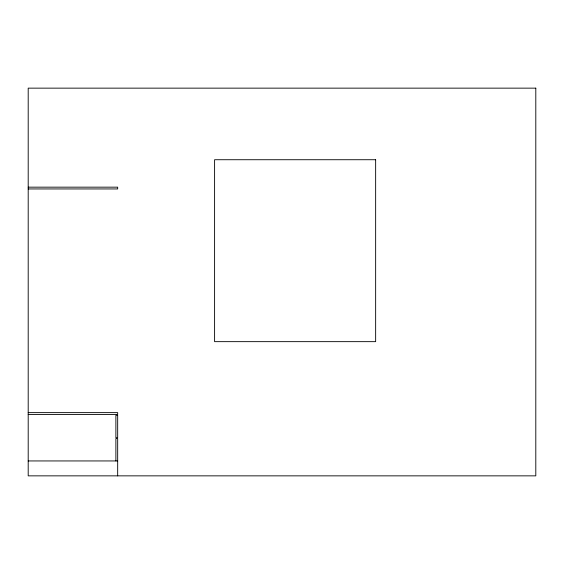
<?xml version="1.0" encoding="UTF-8"?>
<svg xmlns="http://www.w3.org/2000/svg" width="564" height="564" viewBox="0 0 564 564"><rect width="100%" height="100%" fill="white"/><g stroke="black" fill="none" stroke-linecap="round" stroke-linejoin="round"><path stroke-width="0.85" d="M28.2 187.163L117.672 187.163L117.672 188.947L28.2 188.947M28.2 412.629L117.672 412.629L117.672 414.42L28.2 414.42M28.2 460.943L117.672 460.943M117.672 475.854L117.672 438.573L115.881 438.573L115.881 460.943M535.8 88.146L28.2 88.146L28.2 475.854L535.8 475.854L535.8 88.146M375.645 159.725L214.595 159.725L214.595 341.65L375.645 341.65L375.645 159.725M117.672 415.315L115.881 415.315L115.881 437.678L117.672 437.678L117.672 415.315"/></g></svg>
